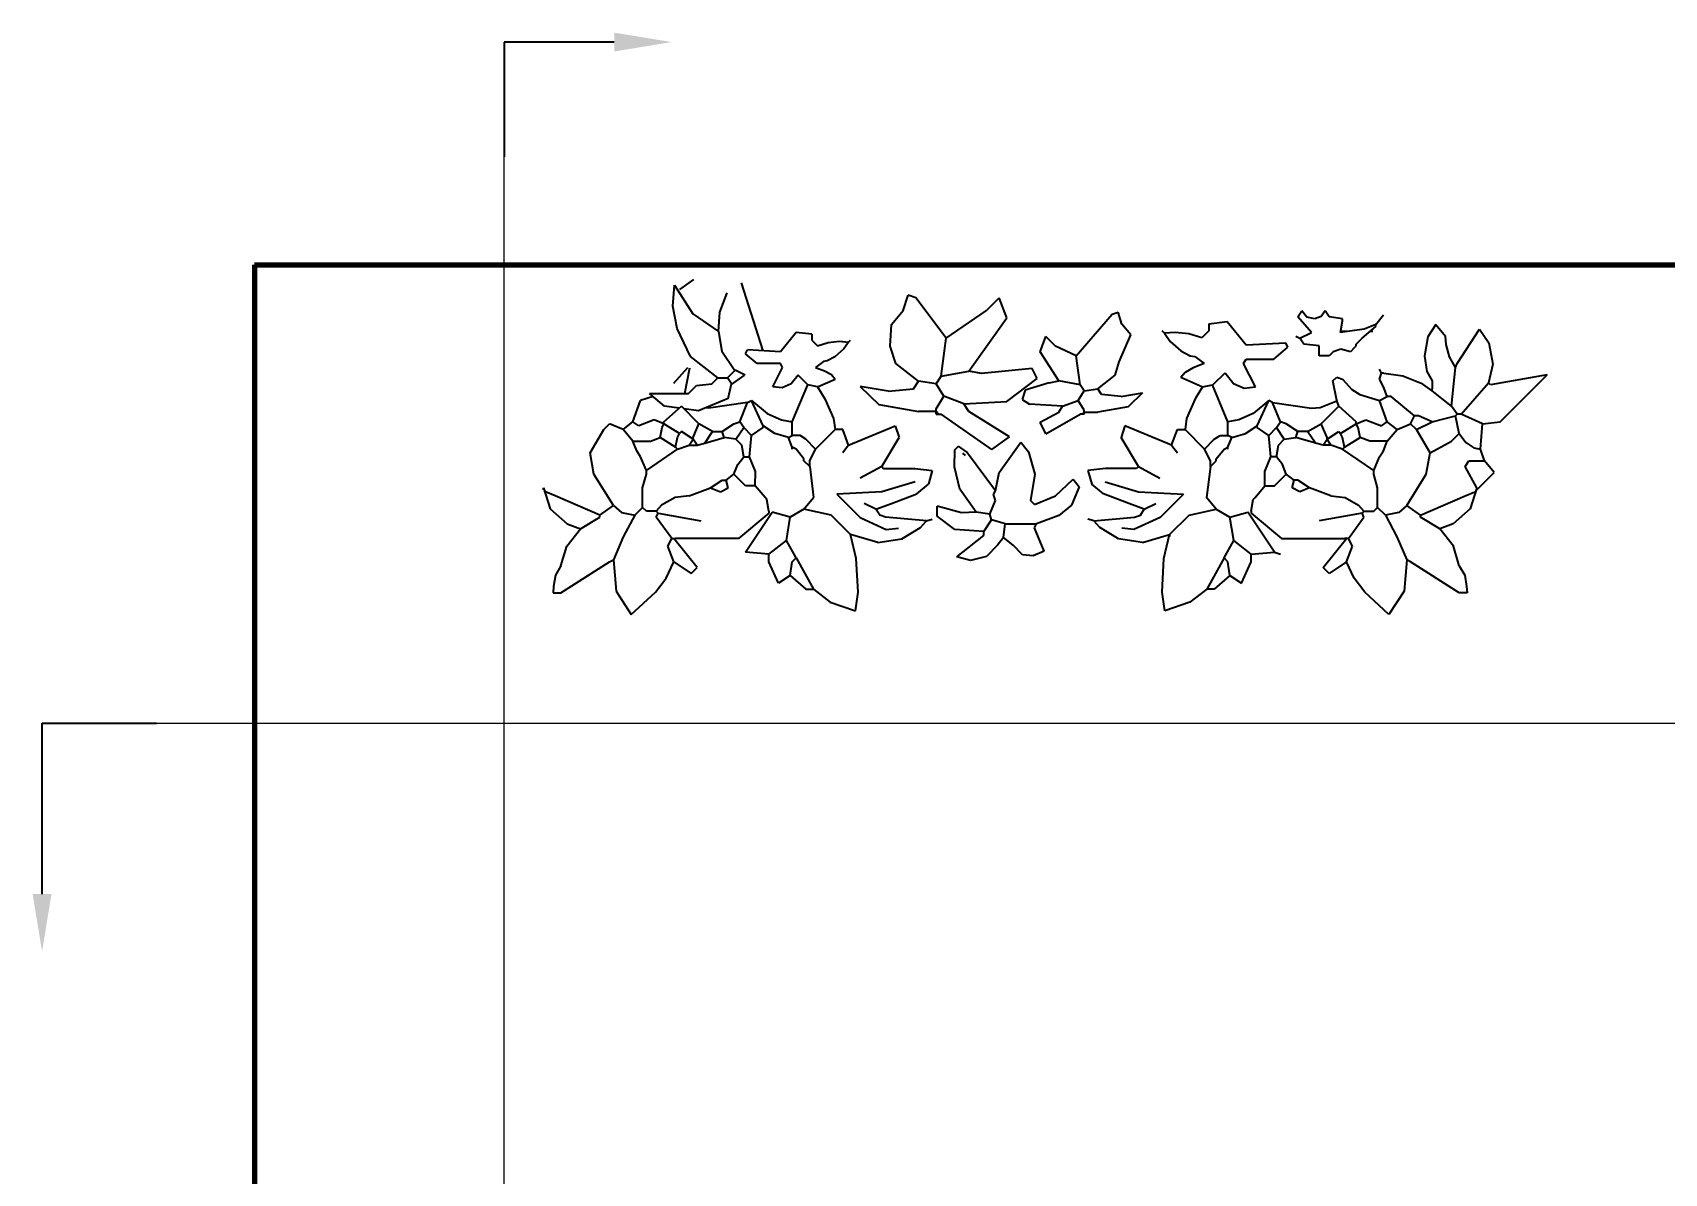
# Model space of a CAD drawing. Header units: inches. Extents: x -1721 to -596, y -6348 to -3031.
# Drawn here: x -669.18 to -664.06, y -3137.57 to -3133.99 of the extents above; entities that cross this region are included whole.
import ezdxf
from ezdxf import colors
from ezdxf.entities.mleader import LeaderData, LeaderLine
from ezdxf.math import Vec2, Vec3

# ---------------------------------------------------------------- set-up
doc = ezdxf.new("R2010")
doc.units = ezdxf.units.IN
doc.header["$MEASUREMENT"] = 0
doc.layers.add('A-FLOR-FTPT', color=6, linetype='Continuous', lineweight=70)
doc.layers.add('linee di sezione', color=3, linetype='Continuous', lineweight=13)
doc.layers.add('VEGETAZIONE', color=94, linetype='Continuous')
doc.styles.get("Standard").update_dxf_attribs({"font": 'Arial.ttf'})

msp = doc.modelspace()

# ---------------------------------------------------------------- linework, layer by layer
at = {"layer": 'A-FLOR-FTPT'}
for q in [(-662.5554, -3134.7195), (-668.4854, -3137.6695)]:
    msp.add_line((-668.4854, -3134.7195), q, dxfattribs=at)
at = {"layer": 'linee di sezione', "lineweight": 13}
for p, q in [((-667.7011, -3144.0595), (-667.7011, -3134.3795)), ((-668.7928, -3136.1588), (-659.0754, -3136.1588))]:
    msp.add_line(p, q, dxfattribs=at)
at = {"layer": 'VEGETAZIONE'}
for p, q in [((-667.1704, -3134.8493), (-667.1659, -3134.7836)), ((-667.1659, -3134.7836), (-667.1077, -3134.8727)), ((-667.149, -3134.7965), (-667.1044, -3134.7653)), ((-667.0227, -3134.868), (-667.0003, -3134.8071)), ((-666.9557, -3134.7759), (-666.8878, -3134.9891)), ((-667.157, -3134.9196), (-667.1704, -3134.8493)), ((-666.4468, -3134.8622), (-666.431, -3134.8146)), ((-666.4071, -3134.8225), (-666.431, -3134.8146)), ((-666.3119, -3134.9496), (-666.4071, -3134.8225)), ((-666.1848, -3134.8622), (-666.1451, -3134.8225)), ((-666.1213, -3134.8861), (-666.1451, -3134.8225)), ((-667.1077, -3134.8727), (-667.0272, -3134.929)), ((-667.0272, -3134.929), (-667.0227, -3134.868)), ((-666.4876, -3134.975), (-666.484, -3134.9063)), ((-666.484, -3134.9063), (-666.4468, -3134.8622)), ((-666.3119, -3134.9496), (-666.1848, -3134.8622)), ((-666.2404, -3135.0528), (-666.1213, -3134.8861)), ((-665.9032, -3135.0046), (-665.7904, -3134.8745)), ((-665.7904, -3134.8745), (-665.772, -3134.8684)), ((-665.7598, -3134.9051), (-665.772, -3134.8684)), ((-665.7313, -3134.9389), (-665.7598, -3134.9051)), ((-665.4872, -3134.905), (-665.4286, -3134.8977)), ((-665.4872, -3134.905), (-665.4872, -3134.927)), ((-665.4286, -3134.8977), (-665.3699, -3134.971)), ((-665.2068, -3134.8824), (-665.1946, -3134.8641)), ((-665.1641, -3134.9313), (-665.2068, -3134.8824)), ((-665.1792, -3134.884), (-665.1946, -3134.8641)), ((-665.1541, -3134.8884), (-665.1792, -3134.884)), ((-665.1333, -3134.8819), (-665.1541, -3134.8884)), ((-665.1213, -3134.8641), (-665.1333, -3134.8819)), ((-665.1091, -3134.8824), (-665.1213, -3134.8641)), ((-665.0664, -3134.8885), (-665.1091, -3134.8824)), ((-665.0725, -3134.9313), (-665.0664, -3134.8946)), ((-665.0664, -3134.8946), (-665.0664, -3134.8885)), ((-664.9625, -3134.9068), (-664.9987, -3134.9212)), ((-664.9625, -3134.9068), (-664.9381, -3134.8763)), ((-664.9625, -3134.913), (-664.9625, -3134.9068)), ((-664.7732, -3134.9068), (-664.7983, -3134.9453)), ((-664.7732, -3134.9068), (-664.7426, -3134.9435)), ((-667.1151, -3135.007), (-667.157, -3134.9196)), ((-667.0272, -3134.929), (-667.0171, -3134.99)), ((-666.7834, -3134.9313), (-666.8323, -3134.9924)), ((-666.7345, -3134.9374), (-666.7834, -3134.9313)), ((-666.7345, -3134.9374), (-666.7345, -3134.9557)), ((-666.7345, -3134.9557), (-666.7162, -3134.974)), ((-666.7162, -3134.974), (-666.6827, -3134.963)), ((-666.6827, -3134.963), (-666.6468, -3134.9595)), ((-666.6468, -3134.9595), (-666.6185, -3134.9618)), ((-666.6185, -3134.9618), (-666.6333, -3134.983)), ((-666.6185, -3134.9618), (-666.6124, -3134.9557)), ((-666.3277, -3135.0687), (-666.3119, -3134.9496)), ((-666.0172, -3134.9927), (-665.9989, -3134.9439)), ((-665.9684, -3134.9744), (-665.9989, -3134.9439)), ((-665.768, -3135.0241), (-665.7313, -3134.9389)), ((-665.6265, -3134.9343), (-665.6338, -3134.927)), ((-665.5925, -3134.9315), (-665.6265, -3134.9343)), ((-665.6265, -3134.9343), (-665.6087, -3134.9597)), ((-665.6087, -3134.9597), (-665.575, -3134.9894)), ((-665.5494, -3134.9358), (-665.5925, -3134.9315)), ((-665.5092, -3134.949), (-665.5494, -3134.9358)), ((-665.4872, -3134.927), (-665.5092, -3134.949)), ((-665.213, -3134.9435), (-665.2007, -3134.9496)), ((-665.2007, -3134.9496), (-665.1641, -3134.9313)), ((-665.1885, -3134.9679), (-665.2007, -3134.9496)), ((-665.0435, -3134.9278), (-665.0725, -3134.9313)), ((-664.9987, -3134.9212), (-665.0435, -3134.9278)), ((-665.0236, -3134.9679), (-665.0053, -3134.9496)), ((-665.0053, -3134.9496), (-664.9625, -3134.913)), ((-664.7983, -3134.9453), (-664.8088, -3135.0065)), ((-664.7409, -3134.9693), (-664.7426, -3134.9435)), ((-664.706, -3135.029), (-664.6362, -3134.9212)), ((-664.6362, -3134.9212), (-664.6074, -3134.9638)), ((-667.0296, -3135.0742), (-667.1151, -3135.007)), ((-667.0171, -3134.99), (-666.9756, -3135.0511)), ((-666.9422, -3134.9985), (-666.9361, -3134.9863)), ((-666.9056, -3135.029), (-666.9422, -3134.9985)), ((-666.8323, -3134.9924), (-666.9361, -3134.9863)), ((-666.6614, -3135.0077), (-666.6861, -3135.0206)), ((-666.6333, -3134.983), (-666.6614, -3135.0077)), ((-666.4707, -3135.029), (-666.4876, -3134.975)), ((-665.9582, -3135.084), (-666.0172, -3134.9927)), ((-665.9032, -3135.0046), (-665.9684, -3134.9744)), ((-665.891, -3135.0962), (-665.9032, -3135.0046)), ((-665.575, -3134.9894), (-665.5454, -3135.0049)), ((-665.5454, -3135.0049), (-665.5312, -3135.0076)), ((-665.5312, -3135.0076), (-665.5019, -3135.0296)), ((-665.3699, -3134.971), (-665.2453, -3134.9637)), ((-665.282, -3135.015), (-665.238, -3134.9783)), ((-665.238, -3134.9783), (-665.2453, -3134.9637)), ((-665.1397, -3134.974), (-665.1885, -3134.9679)), ((-665.1397, -3135.0046), (-665.1397, -3134.974)), ((-665.1091, -3135.0046), (-665.1397, -3135.0046)), ((-665.0957, -3134.9923), (-665.1091, -3135.0046)), ((-665.0717, -3134.9846), (-665.0957, -3134.9923)), ((-665.0419, -3134.9924), (-665.0717, -3134.9846)), ((-665.0297, -3134.9801), (-665.0419, -3134.9924)), ((-665.0297, -3134.9801), (-665.0236, -3134.974)), ((-665.0236, -3134.974), (-665.0236, -3134.9679)), ((-664.8088, -3135.0065), (-664.8014, -3135.0546)), ((-664.7305, -3135.0087), (-664.7409, -3134.9693)), ((-664.7121, -3135.0412), (-664.7305, -3135.0087)), ((-664.6074, -3134.9638), (-664.5948, -3135.0316)), ((-667.1245, -3135.0428), (-667.1683, -3135.0916)), ((-667.1333, -3135.123), (-667.1172, -3135.0428)), ((-666.9746, -3135.0497), (-666.999, -3135.0742)), ((-666.9435, -3135.0653), (-666.9746, -3135.0497)), ((-666.8323, -3135.029), (-666.9056, -3135.029)), ((-666.8567, -3135.1023), (-666.8262, -3135.0412)), ((-666.8262, -3135.0412), (-666.8323, -3135.029)), ((-666.7773, -3135.0657), (-666.7994, -3135.0935)), ((-666.7468, -3135.0962), (-666.7773, -3135.0657)), ((-666.6979, -3135.0229), (-666.7223, -3135.0412)), ((-666.7223, -3135.0412), (-666.6939, -3135.0523)), ((-666.6861, -3135.0206), (-666.6979, -3135.0229)), ((-666.6939, -3135.0523), (-666.6726, -3135.0641)), ((-666.6726, -3135.0641), (-666.6612, -3135.0779)), ((-666.3992, -3135.0846), (-666.4707, -3135.029)), ((-666.3277, -3135.0687), (-666.2404, -3135.0528)), ((-666.2007, -3135.0608), (-666.2404, -3135.0528)), ((-666.0419, -3135.0449), (-666.2007, -3135.0608)), ((-666.026, -3135.0766), (-666.0419, -3135.0449)), ((-665.836, -3135.1084), (-665.781, -3135.0657)), ((-665.781, -3135.0657), (-665.768, -3135.0241)), ((-665.5616, -3135.0571), (-665.5752, -3135.0736)), ((-665.536, -3135.043), (-665.5616, -3135.0571)), ((-665.5019, -3135.0296), (-665.536, -3135.043)), ((-665.4726, -3135.0956), (-665.4359, -3135.0589)), ((-665.4359, -3135.0589), (-665.4094, -3135.0923)), ((-665.3773, -3135.0296), (-665.3699, -3135.015)), ((-665.3406, -3135.1029), (-665.3773, -3135.0296)), ((-665.3699, -3135.015), (-665.282, -3135.015)), ((-664.9442, -3135.0595), (-664.9503, -3135.0473)), ((-664.9503, -3135.0779), (-664.9442, -3135.0595)), ((-664.8776, -3135.0688), (-664.9442, -3135.0595)), ((-664.9381, -3135.0595), (-664.9442, -3135.0595)), ((-664.8014, -3135.0546), (-664.7854, -3135.084)), ((-664.7243, -3135.1634), (-664.7121, -3135.0412)), ((-664.7121, -3135.0412), (-664.706, -3135.029)), ((-664.5948, -3135.0316), (-664.6083, -3135.0901)), ((-664.4241, -3135.0648), (-664.6021, -3135.0962)), ((-664.5716, -3135.2122), (-664.4241, -3135.0648)), ((-667.1212, -3135.123), (-667.0968, -3135.0986)), ((-667.0968, -3135.0986), (-667.0479, -3135.0925)), ((-667.0479, -3135.0925), (-667.0296, -3135.0742)), ((-667.0296, -3135.0742), (-666.999, -3135.0742)), ((-666.9868, -3135.0925), (-666.999, -3135.0742)), ((-666.9971, -3135.1386), (-666.9868, -3135.0925)), ((-666.9476, -3135.0664), (-666.988, -3135.0946)), ((-666.8274, -3135.1052), (-666.8567, -3135.1023)), ((-666.7994, -3135.0935), (-666.8274, -3135.1052)), ((-666.7956, -3135.2122), (-666.7468, -3135.0962)), ((-666.7162, -3135.1023), (-666.7468, -3135.0962)), ((-666.7162, -3135.1023), (-666.6612, -3135.0779)), ((-666.7162, -3135.1023), (-666.6928, -3135.1405)), ((-666.5824, -3135.1011), (-666.5241, -3135.1584)), ((-666.4945, -3135.1164), (-666.5824, -3135.1011)), ((-666.4945, -3135.1164), (-666.4151, -3135.1084)), ((-666.4151, -3135.1084), (-666.3992, -3135.0846)), ((-666.3436, -3135.0925), (-666.3992, -3135.0846)), ((-666.3436, -3135.0925), (-666.3277, -3135.0687)), ((-666.3198, -3135.1322), (-666.3436, -3135.0925)), ((-666.1213, -3135.1481), (-666.026, -3135.0766)), ((-666.0633, -3135.1133), (-666.0734, -3135.1424)), ((-665.9887, -3135.0901), (-666.0633, -3135.1133)), ((-665.9887, -3135.0901), (-665.9582, -3135.084)), ((-665.891, -3135.0962), (-665.9582, -3135.084)), ((-665.8971, -3135.1451), (-665.8788, -3135.1145)), ((-665.8788, -3135.1145), (-665.891, -3135.0962)), ((-665.8788, -3135.1145), (-665.836, -3135.1084)), ((-665.8238, -3135.1267), (-665.836, -3135.1084)), ((-665.5092, -3135.1029), (-665.5752, -3135.0736)), ((-665.5062, -3135.1023), (-665.5296, -3135.1405)), ((-665.5062, -3135.1023), (-665.4756, -3135.0962)), ((-665.4267, -3135.2122), (-665.4756, -3135.0962)), ((-665.4094, -3135.0923), (-665.3758, -3135.1064)), ((-665.3758, -3135.1064), (-665.3406, -3135.1029)), ((-665.0969, -3135.084), (-665.0847, -3135.0718)), ((-665.0847, -3135.1451), (-665.0969, -3135.084)), ((-665.0847, -3135.0718), (-665.0664, -3135.0779)), ((-665.0664, -3135.0779), (-665.0373, -3135.1103)), ((-665.0373, -3135.1103), (-665.0122, -3135.1267)), ((-664.9381, -3135.1023), (-664.9503, -3135.0779)), ((-664.9259, -3135.1328), (-664.9381, -3135.1023)), ((-664.814, -3135.0939), (-664.8776, -3135.0688)), ((-664.7854, -3135.1145), (-664.814, -3135.0939)), ((-664.7854, -3135.084), (-664.7854, -3135.1084)), ((-664.7854, -3135.1145), (-664.7854, -3135.1084)), ((-664.7243, -3135.1634), (-664.7854, -3135.1145)), ((-664.6938, -3135.1878), (-664.6083, -3135.0901)), ((-664.6021, -3135.0962), (-664.6083, -3135.0901)), ((-667.2965, -3135.2122), (-667.2721, -3135.1451)), ((-667.2324, -3135.1333), (-667.2721, -3135.1451)), ((-667.2445, -3135.123), (-667.1212, -3135.123)), ((-667.1972, -3135.1634), (-667.2444, -3135.123)), ((-667.1988, -3135.2122), (-667.1438, -3135.1634)), ((-667.1507, -3135.1695), (-667.1972, -3135.1634)), ((-667.0888, -3135.2183), (-667.1438, -3135.1634)), ((-666.9971, -3135.1386), (-667.0898, -3135.1775)), ((-666.9361, -3135.1512), (-667.0583, -3135.1695)), ((-666.9605, -3135.2122), (-666.9361, -3135.1512)), ((-666.9361, -3135.1512), (-666.9239, -3135.1451)), ((-666.8872, -3135.2245), (-666.9239, -3135.1451)), ((-666.9239, -3135.1451), (-666.8745, -3135.1863)), ((-666.6928, -3135.1405), (-666.6659, -3135.2016)), ((-666.5241, -3135.1584), (-666.3992, -3135.1799)), ((-666.3436, -3135.1719), (-666.3198, -3135.1322)), ((-666.2563, -3135.156), (-666.3198, -3135.1322)), ((-666.2563, -3135.156), (-666.1213, -3135.1481)), ((-666.2404, -3135.1799), (-666.2563, -3135.156)), ((-666.0734, -3135.1424), (-666.0498, -3135.1573)), ((-665.946, -3135.1634), (-666.0498, -3135.1573)), ((-665.9582, -3135.1817), (-665.946, -3135.1634)), ((-665.946, -3135.1634), (-665.8971, -3135.1451)), ((-665.8788, -3135.1756), (-665.8971, -3135.1451)), ((-665.74, -3135.1652), (-665.836, -3135.1817)), ((-665.7627, -3135.1328), (-665.8238, -3135.1267)), ((-665.7627, -3135.1328), (-665.6951, -3135.1211)), ((-665.6951, -3135.1211), (-665.74, -3135.1652)), ((-665.5296, -3135.1405), (-665.5565, -3135.2016)), ((-665.2985, -3135.1451), (-665.3478, -3135.1863)), ((-665.3351, -3135.2245), (-665.2985, -3135.1451)), ((-665.2863, -3135.1512), (-665.2985, -3135.1451)), ((-665.2863, -3135.1512), (-665.1641, -3135.1695)), ((-665.2618, -3135.2122), (-665.2863, -3135.1512)), ((-665.1641, -3135.1695), (-665.1364, -3135.1672)), ((-665.1364, -3135.1672), (-665.0842, -3135.1464)), ((-665.1336, -3135.2183), (-665.0786, -3135.1634)), ((-665.0786, -3135.1634), (-665.0847, -3135.1451)), ((-665.0236, -3135.2122), (-665.0786, -3135.1634)), ((-665.0122, -3135.1267), (-664.9503, -3135.1451)), ((-664.9503, -3135.1451), (-664.9259, -3135.1328)), ((-664.9259, -3135.2122), (-664.9503, -3135.1451)), ((-664.9137, -3135.1328), (-664.9259, -3135.1328)), ((-664.8404, -3135.1939), (-664.9137, -3135.1328)), ((-664.706, -3135.1878), (-664.7243, -3135.1634)), ((-667.3881, -3135.2367), (-667.3698, -3135.2183)), ((-667.327, -3135.2367), (-667.3698, -3135.2183)), ((-667.327, -3135.2367), (-667.2965, -3135.2122)), ((-667.2782, -3135.2245), (-667.2965, -3135.2122)), ((-667.2293, -3135.2061), (-667.2782, -3135.2245)), ((-667.1988, -3135.2183), (-667.2293, -3135.2061)), ((-667.2049, -3135.2306), (-667.1988, -3135.2183)), ((-667.1988, -3135.2183), (-667.1988, -3135.2122)), ((-667.1499, -3135.2489), (-667.1988, -3135.2183)), ((-667.0898, -3135.1775), (-667.1357, -3135.1715)), ((-667.1071, -3135.2611), (-667.0888, -3135.2183)), ((-667.046, -3135.2428), (-667.0888, -3135.2183)), ((-667.0583, -3135.1695), (-667.0686, -3135.1686)), ((-667.0155, -3135.2428), (-666.9789, -3135.2183)), ((-666.9789, -3135.2183), (-666.9605, -3135.2122)), ((-666.9483, -3135.2306), (-666.9605, -3135.2122)), ((-666.8745, -3135.1863), (-666.8297, -3135.2063)), ((-666.8297, -3135.2063), (-666.7956, -3135.2122)), ((-666.7956, -3135.255), (-666.7956, -3135.2122)), ((-666.6659, -3135.2016), (-666.6612, -3135.2367)), ((-666.3436, -3135.1799), (-666.3992, -3135.1799)), ((-666.3436, -3135.1799), (-666.3436, -3135.1719)), ((-666.3357, -3135.1878), (-666.3436, -3135.1799)), ((-666.3436, -3135.1878), (-666.3436, -3135.1799)), ((-666.3436, -3135.1878), (-666.3357, -3135.1878)), ((-666.3357, -3135.1878), (-666.3277, -3135.1878)), ((-666.1689, -3135.299), (-666.3277, -3135.1878)), ((-666.1133, -3135.2593), (-666.2404, -3135.1799)), ((-666.0166, -3135.2136), (-665.9582, -3135.1817)), ((-665.9985, -3135.2498), (-666.0166, -3135.2136)), ((-665.9985, -3135.2498), (-665.891, -3135.1878)), ((-665.8849, -3135.1878), (-665.891, -3135.1878)), ((-665.8849, -3135.1878), (-665.8788, -3135.1817)), ((-665.8788, -3135.1878), (-665.8849, -3135.1878)), ((-665.8788, -3135.1817), (-665.8788, -3135.1756)), ((-665.8788, -3135.1817), (-665.836, -3135.1817)), ((-665.8788, -3135.1878), (-665.8788, -3135.1817)), ((-665.5565, -3135.2016), (-665.5611, -3135.2367)), ((-665.3927, -3135.2063), (-665.4267, -3135.2122)), ((-665.4267, -3135.255), (-665.4267, -3135.2122)), ((-665.3478, -3135.1863), (-665.3927, -3135.2063)), ((-665.274, -3135.2306), (-665.2618, -3135.2122)), ((-665.2435, -3135.2183), (-665.2618, -3135.2122)), ((-665.2068, -3135.2428), (-665.2435, -3135.2183)), ((-665.1763, -3135.2428), (-665.1336, -3135.2183)), ((-665.1152, -3135.2611), (-665.1336, -3135.2183)), ((-665.0725, -3135.2489), (-665.0236, -3135.2183)), ((-665.0236, -3135.2183), (-664.9931, -3135.2061)), ((-665.0236, -3135.2183), (-665.0236, -3135.2122)), ((-665.0175, -3135.2306), (-665.0236, -3135.2183)), ((-664.9931, -3135.2061), (-664.9442, -3135.2245)), ((-664.9442, -3135.2245), (-664.9259, -3135.2122)), ((-664.8953, -3135.2367), (-664.9259, -3135.2122)), ((-664.8953, -3135.2367), (-664.8526, -3135.2183)), ((-664.8526, -3135.2183), (-664.8404, -3135.1939)), ((-664.8343, -3135.2367), (-664.8526, -3135.2183)), ((-664.8282, -3135.1939), (-664.8404, -3135.1939)), ((-664.8343, -3135.2367), (-664.7854, -3135.2122)), ((-664.7854, -3135.2122), (-664.8282, -3135.1939)), ((-664.7854, -3135.2122), (-664.7121, -3135.1939)), ((-664.7121, -3135.1939), (-664.706, -3135.1878)), ((-664.6999, -3135.2489), (-664.7121, -3135.1939)), ((-664.6938, -3135.1878), (-664.706, -3135.1878)), ((-664.6266, -3135.2183), (-664.6938, -3135.1878)), ((-664.6327, -3135.2978), (-664.6266, -3135.2183)), ((-664.6266, -3135.2183), (-664.5716, -3135.2122)), ((-667.4309, -3135.31), (-667.3881, -3135.2367)), ((-667.2965, -3135.2733), (-667.327, -3135.2367)), ((-667.2415, -3135.2733), (-667.211, -3135.2611)), ((-667.211, -3135.2611), (-667.2049, -3135.2306)), ((-667.1621, -3135.2916), (-667.211, -3135.2611)), ((-667.1621, -3135.2916), (-667.156, -3135.2611)), ((-667.156, -3135.2611), (-667.1499, -3135.2489)), ((-667.1438, -3135.2428), (-667.1499, -3135.2489)), ((-667.1071, -3135.2672), (-667.1438, -3135.2428)), ((-667.1193, -3135.2855), (-667.1071, -3135.2672)), ((-667.1071, -3135.2672), (-667.1071, -3135.2611)), ((-667.0949, -3135.2855), (-667.1071, -3135.2672)), ((-667.0705, -3135.2794), (-667.046, -3135.2428)), ((-667.0705, -3135.2794), (-667.0094, -3135.2611)), ((-667.046, -3135.2428), (-667.0155, -3135.2428)), ((-667.0094, -3135.2611), (-667.0155, -3135.2428)), ((-666.9728, -3135.2672), (-667.0094, -3135.2611)), ((-666.9728, -3135.2672), (-666.9483, -3135.2306)), ((-666.9544, -3135.2855), (-666.9728, -3135.2672)), ((-666.9239, -3135.255), (-666.9483, -3135.2306)), ((-666.93, -3135.3222), (-666.9239, -3135.255)), ((-666.9239, -3135.255), (-666.8872, -3135.2306)), ((-666.8506, -3135.2489), (-666.8872, -3135.2245)), ((-666.8872, -3135.2306), (-666.8872, -3135.2245)), ((-666.8078, -3135.2611), (-666.8506, -3135.2489)), ((-666.8078, -3135.2611), (-666.7956, -3135.255)), ((-666.7956, -3135.2916), (-666.8078, -3135.2611)), ((-666.7712, -3135.255), (-666.7956, -3135.255)), ((-666.7529, -3135.2672), (-666.7712, -3135.255)), ((-666.7223, -3135.2978), (-666.7529, -3135.2672)), ((-666.7223, -3135.2978), (-666.6612, -3135.2367)), ((-666.6368, -3135.2367), (-666.6612, -3135.2367)), ((-666.6185, -3135.2855), (-666.6368, -3135.2367)), ((-666.6185, -3135.2855), (-666.4719, -3135.2245)), ((-666.5146, -3135.3527), (-666.4597, -3135.2611)), ((-666.4719, -3135.2245), (-666.4597, -3135.2611)), ((-666.1689, -3135.299), (-666.1133, -3135.2593)), ((-665.7505, -3135.2245), (-665.7627, -3135.2611)), ((-665.7077, -3135.3527), (-665.7627, -3135.2611)), ((-665.6039, -3135.2855), (-665.7505, -3135.2245)), ((-665.6039, -3135.2855), (-665.5856, -3135.2367)), ((-665.5856, -3135.2367), (-665.5611, -3135.2367)), ((-665.5, -3135.2978), (-665.5611, -3135.2367)), ((-665.5, -3135.2978), (-665.4695, -3135.2672)), ((-665.4695, -3135.2672), (-665.4512, -3135.255)), ((-665.4512, -3135.255), (-665.4267, -3135.255)), ((-665.4145, -3135.2611), (-665.4267, -3135.255)), ((-665.4267, -3135.2916), (-665.4145, -3135.2611)), ((-665.4145, -3135.2611), (-665.3718, -3135.2489)), ((-665.3718, -3135.2489), (-665.3351, -3135.2245)), ((-665.3351, -3135.2306), (-665.3351, -3135.2245)), ((-665.2985, -3135.255), (-665.3351, -3135.2306)), ((-665.2985, -3135.255), (-665.274, -3135.2306)), ((-665.2924, -3135.3222), (-665.2985, -3135.255)), ((-665.2496, -3135.2672), (-665.274, -3135.2306)), ((-665.2679, -3135.2855), (-665.2496, -3135.2672)), ((-665.2496, -3135.2672), (-665.213, -3135.2611)), ((-665.213, -3135.2611), (-665.2068, -3135.2428)), ((-665.1519, -3135.2794), (-665.213, -3135.2611)), ((-665.1763, -3135.2428), (-665.2068, -3135.2428)), ((-665.1519, -3135.2794), (-665.1763, -3135.2428)), ((-665.1274, -3135.2855), (-665.1152, -3135.2672)), ((-665.1152, -3135.2672), (-665.0786, -3135.2428)), ((-665.1152, -3135.2672), (-665.1152, -3135.2611)), ((-665.103, -3135.2855), (-665.1152, -3135.2672)), ((-665.0786, -3135.2428), (-665.0725, -3135.2489)), ((-665.0664, -3135.2611), (-665.0725, -3135.2489)), ((-665.0603, -3135.2916), (-665.0664, -3135.2611)), ((-665.0603, -3135.2916), (-665.0114, -3135.2611)), ((-665.0114, -3135.2611), (-665.0175, -3135.2306)), ((-664.9809, -3135.2733), (-665.0114, -3135.2611)), ((-664.9259, -3135.2733), (-664.8953, -3135.2367)), ((-664.7915, -3135.31), (-664.8343, -3135.2367)), ((-664.7243, -3135.2733), (-664.6999, -3135.2489)), ((-664.6999, -3135.2489), (-664.6797, -3135.2768)), ((-667.4187, -3135.3772), (-667.4309, -3135.31)), ((-667.2843, -3135.3039), (-667.2965, -3135.2733)), ((-667.2965, -3135.2733), (-667.2415, -3135.2733)), ((-667.2721, -3135.3222), (-667.2843, -3135.3039)), ((-667.2537, -3135.3649), (-667.2721, -3135.3222)), ((-667.2537, -3135.3649), (-667.156, -3135.2978)), ((-667.156, -3135.2978), (-667.1621, -3135.2916)), ((-667.156, -3135.2978), (-667.1193, -3135.2855)), ((-667.1193, -3135.2855), (-667.0949, -3135.2855)), ((-667.0949, -3135.2855), (-667.0705, -3135.2794)), ((-666.9666, -3135.3466), (-666.9483, -3135.3222)), ((-666.9483, -3135.3222), (-666.9544, -3135.2855)), ((-666.9483, -3135.3222), (-666.93, -3135.3222)), ((-666.9116, -3135.3679), (-666.93, -3135.3222)), ((-666.7834, -3135.2978), (-666.7956, -3135.2916)), ((-666.7956, -3135.2978), (-666.7956, -3135.2916)), ((-666.759, -3135.3283), (-666.7834, -3135.2978)), ((-666.7407, -3135.3344), (-666.7223, -3135.2978)), ((-666.6185, -3135.2855), (-666.6368, -3135.31)), ((-666.2859, -3135.3537), (-666.2852, -3135.3005)), ((-666.2852, -3135.3005), (-666.2729, -3135.2883)), ((-666.2485, -3135.3066), (-666.2729, -3135.2883)), ((-666.2517, -3135.3184), (-666.2597, -3135.3105)), ((-666.1569, -3135.4288), (-666.2485, -3135.3066)), ((-666.1456, -3135.3714), (-666.0775, -3135.2761)), ((-666.0775, -3135.2761), (-666.053, -3135.3066)), ((-666.053, -3135.3066), (-666.0334, -3135.3772)), ((-665.6039, -3135.2855), (-665.5856, -3135.31)), ((-665.4817, -3135.3344), (-665.5, -3135.2978)), ((-665.4634, -3135.3283), (-665.439, -3135.2978)), ((-665.439, -3135.2978), (-665.4267, -3135.2916)), ((-665.4267, -3135.2978), (-665.4267, -3135.2916)), ((-665.3108, -3135.3679), (-665.2924, -3135.3222)), ((-665.274, -3135.3222), (-665.2924, -3135.3222)), ((-665.274, -3135.3222), (-665.2679, -3135.2855)), ((-665.2557, -3135.3466), (-665.274, -3135.3222)), ((-665.1274, -3135.2855), (-665.1519, -3135.2794)), ((-665.103, -3135.2855), (-665.1274, -3135.2855)), ((-665.0664, -3135.2978), (-665.103, -3135.2855)), ((-665.0664, -3135.2978), (-665.0603, -3135.2916)), ((-664.9686, -3135.3649), (-665.0664, -3135.2978)), ((-664.9259, -3135.2733), (-664.9809, -3135.2733)), ((-664.9686, -3135.3649), (-664.9503, -3135.3222)), ((-664.9503, -3135.3222), (-664.9381, -3135.3039)), ((-664.9381, -3135.3039), (-664.9259, -3135.2733)), ((-664.8037, -3135.3772), (-664.7915, -3135.31)), ((-664.7915, -3135.31), (-664.7243, -3135.2733)), ((-664.6797, -3135.2768), (-664.6544, -3135.2945)), ((-664.6544, -3135.2945), (-664.6327, -3135.2978)), ((-664.6205, -3135.3344), (-664.6327, -3135.2978)), ((-667.2537, -3135.3772), (-667.2537, -3135.3649)), ((-666.9789, -3135.3772), (-666.9666, -3135.3466)), ((-666.9117, -3135.4138), (-666.9116, -3135.3679)), ((-666.759, -3135.3344), (-666.759, -3135.3283)), ((-666.7407, -3135.3527), (-666.759, -3135.3344)), ((-666.7407, -3135.3527), (-666.7407, -3135.3344)), ((-666.7407, -3135.3527), (-666.7284, -3135.4505)), ((-666.5146, -3135.3527), (-666.5818, -3135.3894)), ((-666.5146, -3135.3527), (-666.5085, -3135.3588)), ((-666.5085, -3135.3588), (-666.4108, -3135.3588)), ((-666.4108, -3135.3588), (-666.3558, -3135.3649)), ((-666.3558, -3135.3649), (-666.368, -3135.4077)), ((-666.2691, -3135.4243), (-666.2859, -3135.3537)), ((-666.1569, -3135.4288), (-666.1456, -3135.3714)), ((-665.8116, -3135.3588), (-665.8665, -3135.3649)), ((-665.8665, -3135.3649), (-665.8543, -3135.4077)), ((-665.7138, -3135.3588), (-665.8116, -3135.3588)), ((-665.7077, -3135.3527), (-665.7138, -3135.3588)), ((-665.7077, -3135.3527), (-665.6405, -3135.3894)), ((-665.4817, -3135.3527), (-665.4939, -3135.4505)), ((-665.4817, -3135.3527), (-665.4634, -3135.3344)), ((-665.4817, -3135.3527), (-665.4817, -3135.3344)), ((-665.4634, -3135.3344), (-665.4634, -3135.3283)), ((-665.3107, -3135.4138), (-665.3108, -3135.3679)), ((-665.2435, -3135.3772), (-665.2557, -3135.3466)), ((-664.9686, -3135.3772), (-664.9686, -3135.3649)), ((-664.6816, -3135.3527), (-664.6693, -3135.3344)), ((-664.6449, -3135.4199), (-664.6816, -3135.3527)), ((-664.6693, -3135.3344), (-664.6205, -3135.3344)), ((-664.6449, -3135.426), (-664.5899, -3135.3711)), ((-664.5899, -3135.3711), (-664.6205, -3135.3344)), ((-667.5775, -3135.4199), (-667.5567, -3135.4855)), ((-667.5775, -3135.426), (-667.5775, -3135.4199)), ((-667.3576, -3135.4749), (-667.4187, -3135.3772)), ((-667.2659, -3135.4199), (-667.2537, -3135.3772)), ((-667.2659, -3135.481), (-667.2659, -3135.4199)), ((-667.1193, -3135.4444), (-667.0522, -3135.4199)), ((-667.0522, -3135.4199), (-667.0155, -3135.3955)), ((-667.0522, -3135.4199), (-667.0216, -3135.4321)), ((-667.0216, -3135.4321), (-666.9972, -3135.4199)), ((-667.0155, -3135.3955), (-667.0033, -3135.3955)), ((-667.0033, -3135.3955), (-666.9789, -3135.3772)), ((-666.9972, -3135.4199), (-667.0033, -3135.3955)), ((-666.9422, -3135.4138), (-666.9789, -3135.3772)), ((-666.9117, -3135.4138), (-666.9422, -3135.4138)), ((-666.8811, -3135.4505), (-666.9117, -3135.4138)), ((-666.4098, -3135.4007), (-666.5142, -3135.432)), ((-666.4047, -3135.4382), (-666.368, -3135.4077)), ((-666.218, -3135.496), (-666.2691, -3135.4243)), ((-666.0334, -3135.3772), (-666.0469, -3135.4593)), ((-665.9689, -3135.4448), (-665.9126, -3135.3921)), ((-665.8942, -3135.4166), (-665.9184, -3135.4742)), ((-665.9126, -3135.3921), (-665.8942, -3135.4166)), ((-665.8177, -3135.4382), (-665.8543, -3135.4077)), ((-665.8126, -3135.4007), (-665.7082, -3135.432)), ((-665.3412, -3135.4505), (-665.3107, -3135.4138)), ((-665.3107, -3135.4138), (-665.2801, -3135.4138)), ((-665.2801, -3135.4138), (-665.2435, -3135.3772)), ((-665.2191, -3135.3955), (-665.2435, -3135.3772)), ((-665.2252, -3135.4199), (-665.2191, -3135.3955)), ((-665.2007, -3135.4321), (-665.2252, -3135.4199)), ((-665.2068, -3135.3955), (-665.2191, -3135.3955)), ((-665.1702, -3135.4199), (-665.2068, -3135.3955)), ((-665.1702, -3135.4199), (-665.2007, -3135.4321)), ((-665.103, -3135.4444), (-665.1702, -3135.4199)), ((-664.9564, -3135.4199), (-664.9686, -3135.3772)), ((-664.9564, -3135.481), (-664.9564, -3135.4199)), ((-664.8648, -3135.4749), (-664.8037, -3135.3772)), ((-664.6449, -3135.4199), (-664.6657, -3135.4855)), ((-664.6449, -3135.426), (-664.6449, -3135.4199)), ((-667.5408, -3135.4444), (-667.5714, -3135.4321)), ((-667.4003, -3135.5054), (-667.5408, -3135.4444)), ((-667.4003, -3135.5054), (-667.3576, -3135.4749)), ((-667.3576, -3135.4749), (-667.3323, -3135.4972)), ((-667.2061, -3135.4737), (-667.2232, -3135.4932)), ((-667.164, -3135.4502), (-667.2061, -3135.4737)), ((-667.1193, -3135.4444), (-667.164, -3135.4502)), ((-666.875, -3135.4566), (-666.8811, -3135.4505)), ((-666.8689, -3135.4932), (-666.875, -3135.4566)), ((-666.759, -3135.4871), (-666.7284, -3135.4505)), ((-666.5142, -3135.432), (-666.6558, -3135.4398)), ((-666.6558, -3135.4398), (-666.5825, -3135.5127)), ((-666.533, -3135.4871), (-666.5696, -3135.4688)), ((-666.533, -3135.4871), (-666.4841, -3135.4688)), ((-666.4841, -3135.4688), (-666.4047, -3135.4382)), ((-666.1752, -3135.5021), (-666.1569, -3135.4593)), ((-666.163, -3135.441), (-666.1569, -3135.4288)), ((-666.1569, -3135.4593), (-666.163, -3135.441)), ((-666.0347, -3135.4715), (-666.0469, -3135.4593)), ((-666.0347, -3135.4716), (-665.9689, -3135.4448)), ((-665.9184, -3135.4742), (-665.9577, -3135.5065)), ((-665.7383, -3135.4688), (-665.8177, -3135.4382)), ((-665.6894, -3135.4871), (-665.7383, -3135.4688)), ((-665.7082, -3135.432), (-665.5666, -3135.4398)), ((-665.6894, -3135.4871), (-665.6528, -3135.4688)), ((-665.5666, -3135.4398), (-665.6399, -3135.5127)), ((-665.4634, -3135.4871), (-665.4939, -3135.4505)), ((-665.3534, -3135.4932), (-665.3473, -3135.4566)), ((-665.3473, -3135.4566), (-665.3412, -3135.4505)), ((-665.103, -3135.4444), (-665.0584, -3135.4502)), ((-665.0584, -3135.4502), (-665.0163, -3135.4737)), ((-665.0163, -3135.4737), (-664.9992, -3135.4932)), ((-664.8648, -3135.4749), (-664.8901, -3135.4972)), ((-664.822, -3135.5054), (-664.8648, -3135.4749)), ((-664.822, -3135.5054), (-664.6816, -3135.4444)), ((-664.6816, -3135.4444), (-664.651, -3135.4321)), ((-667.5567, -3135.4855), (-667.5034, -3135.5325)), ((-667.4614, -3135.5482), (-667.4003, -3135.5115)), ((-667.4003, -3135.5115), (-667.4003, -3135.5054)), ((-667.3323, -3135.4972), (-667.2904, -3135.5054)), ((-667.2904, -3135.5054), (-667.3267, -3135.5736)), ((-667.2904, -3135.5054), (-667.2659, -3135.481)), ((-667.2537, -3135.4932), (-667.2659, -3135.481)), ((-667.2232, -3135.4932), (-667.2537, -3135.4932)), ((-667.2171, -3135.4993), (-667.2232, -3135.4932)), ((-667.2232, -3135.5115), (-667.2171, -3135.4993)), ((-667.1743, -3135.5787), (-667.2232, -3135.5115)), ((-667.2171, -3135.4993), (-667.0827, -3135.5238)), ((-666.8689, -3135.4993), (-666.9642, -3135.5787)), ((-666.9422, -3135.6215), (-666.8586, -3135.496)), ((-666.8689, -3135.4932), (-666.8689, -3135.4993)), ((-666.8017, -3135.5115), (-666.8586, -3135.496)), ((-666.8139, -3135.5848), (-666.8017, -3135.5115)), ((-666.759, -3135.4871), (-666.8017, -3135.5115)), ((-666.6735, -3135.5054), (-666.759, -3135.4871)), ((-666.6124, -3135.5665), (-666.6735, -3135.5054)), ((-666.5825, -3135.5127), (-666.5005, -3135.5504)), ((-666.5208, -3135.5054), (-666.533, -3135.4871)), ((-666.5024, -3135.5115), (-666.5208, -3135.5054)), ((-666.3742, -3135.5238), (-666.5024, -3135.5115)), ((-666.3927, -3135.5442), (-666.3742, -3135.5238)), ((-666.3742, -3135.5238), (-666.3558, -3135.5177)), ((-666.2634, -3135.4977), (-666.3401, -3135.4777)), ((-666.3401, -3135.5082), (-666.3401, -3135.4777)), ((-666.2852, -3135.551), (-666.3401, -3135.5082)), ((-666.218, -3135.496), (-666.2634, -3135.4977)), ((-666.1752, -3135.5021), (-666.218, -3135.496)), ((-666.1935, -3135.5571), (-666.1691, -3135.5204)), ((-666.1691, -3135.5204), (-666.1752, -3135.5021)), ((-666.1263, -3135.5326), (-666.1691, -3135.5204)), ((-665.9577, -3135.5065), (-666.0286, -3135.5326)), ((-665.8482, -3135.5238), (-665.8665, -3135.5177)), ((-665.8482, -3135.5238), (-665.7199, -3135.5115)), ((-665.8297, -3135.5442), (-665.8482, -3135.5238)), ((-665.6399, -3135.5127), (-665.7219, -3135.5504)), ((-665.7199, -3135.5115), (-665.7016, -3135.5054)), ((-665.7016, -3135.5054), (-665.6894, -3135.4871)), ((-665.61, -3135.5665), (-665.5489, -3135.5054)), ((-665.5489, -3135.5054), (-665.4634, -3135.4871)), ((-665.4634, -3135.4871), (-665.4206, -3135.5115)), ((-665.4206, -3135.5115), (-665.3638, -3135.496)), ((-665.4084, -3135.5848), (-665.4206, -3135.5115)), ((-665.2801, -3135.6215), (-665.3638, -3135.496)), ((-665.3534, -3135.4932), (-665.3534, -3135.4993)), ((-665.3534, -3135.4993), (-665.2582, -3135.5787)), ((-665.0053, -3135.4993), (-665.1397, -3135.5238)), ((-665.048, -3135.5787), (-664.9992, -3135.5115)), ((-665.0053, -3135.4993), (-664.9992, -3135.4932)), ((-664.9992, -3135.5115), (-665.0053, -3135.4993)), ((-664.9992, -3135.4932), (-664.9686, -3135.4932)), ((-664.9686, -3135.4932), (-664.9564, -3135.481)), ((-664.932, -3135.5054), (-664.9564, -3135.481)), ((-664.8901, -3135.4972), (-664.932, -3135.5054)), ((-664.932, -3135.5054), (-664.8957, -3135.5736)), ((-664.822, -3135.5115), (-664.822, -3135.5054)), ((-664.761, -3135.5482), (-664.822, -3135.5115)), ((-664.6657, -3135.4855), (-664.719, -3135.5325)), ((-667.5042, -3135.6032), (-667.4614, -3135.5482)), ((-667.5034, -3135.5325), (-667.4614, -3135.5482)), ((-667.3267, -3135.5736), (-667.3576, -3135.6459)), ((-666.5946, -3135.6412), (-666.6124, -3135.5665)), ((-666.5269, -3135.591), (-666.6124, -3135.5665)), ((-666.6124, -3135.5665), (-666.6124, -3135.5726)), ((-666.5005, -3135.5504), (-666.462, -3135.5465)), ((-666.4516, -3135.5795), (-666.3927, -3135.5442)), ((-666.1935, -3135.5571), (-666.2852, -3135.551)), ((-666.279, -3135.6365), (-666.1935, -3135.5693)), ((-666.1935, -3135.5693), (-666.1935, -3135.5571)), ((-666.1324, -3135.5754), (-666.1508, -3135.5998)), ((-666.1324, -3135.5754), (-666.1263, -3135.5326)), ((-666.1019, -3135.5998), (-666.1324, -3135.5754)), ((-666.1263, -3135.5326), (-666.0286, -3135.5326)), ((-666.0347, -3135.5448), (-666.0286, -3135.5326)), ((-666.0042, -3135.6181), (-666.0347, -3135.5448)), ((-665.7708, -3135.5795), (-665.8297, -3135.5442)), ((-665.7219, -3135.5504), (-665.7604, -3135.5465)), ((-665.6955, -3135.591), (-665.61, -3135.5665)), ((-665.6278, -3135.6412), (-665.61, -3135.5665)), ((-665.61, -3135.5665), (-665.61, -3135.5726)), ((-664.8957, -3135.5736), (-664.8648, -3135.6459)), ((-664.719, -3135.5325), (-664.761, -3135.5482)), ((-664.7182, -3135.6032), (-664.761, -3135.5482)), ((-667.5225, -3135.6643), (-667.5042, -3135.6032)), ((-667.1865, -3135.6032), (-667.1743, -3135.5787)), ((-667.1682, -3135.652), (-667.1865, -3135.6032)), ((-667.1743, -3135.5787), (-667.1682, -3135.5787)), ((-667.0949, -3135.6704), (-667.1682, -3135.5787)), ((-667.1682, -3135.5787), (-667.1621, -3135.5787)), ((-666.9642, -3135.5787), (-667.1621, -3135.5787)), ((-666.8689, -3135.6276), (-666.9422, -3135.6215)), ((-666.8689, -3135.6276), (-666.8139, -3135.5848)), ((-666.8689, -3135.652), (-666.8689, -3135.6276)), ((-666.7834, -3135.6398), (-666.8139, -3135.5848)), ((-666.5269, -3135.591), (-666.4516, -3135.5795)), ((-666.1508, -3135.5998), (-666.1849, -3135.6358)), ((-666.0727, -3135.6299), (-666.1019, -3135.5998)), ((-666.0042, -3135.6181), (-666.0391, -3135.6329)), ((-665.6955, -3135.591), (-665.7708, -3135.5795)), ((-665.439, -3135.6398), (-665.4084, -3135.5848)), ((-665.3534, -3135.6276), (-665.4084, -3135.5848)), ((-665.3534, -3135.6276), (-665.2801, -3135.6215)), ((-665.3534, -3135.652), (-665.3534, -3135.6276)), ((-665.2801, -3135.6215), (-665.2618, -3135.6276)), ((-665.2582, -3135.5787), (-665.0603, -3135.5787)), ((-665.1274, -3135.6704), (-665.0542, -3135.5787)), ((-665.0542, -3135.5787), (-665.0603, -3135.5787)), ((-665.048, -3135.5787), (-665.0542, -3135.5787)), ((-665.0542, -3135.652), (-665.0358, -3135.6032)), ((-665.0358, -3135.6032), (-665.048, -3135.5787)), ((-664.6999, -3135.6643), (-664.7182, -3135.6032)), ((-667.5225, -3135.6643), (-667.5399, -3135.6941)), ((-667.5225, -3135.7498), (-667.3698, -3135.652)), ((-667.3698, -3135.652), (-667.3576, -3135.6459)), ((-667.3576, -3135.6459), (-667.3491, -3135.7441)), ((-667.1921, -3135.7029), (-667.1682, -3135.652)), ((-667.1682, -3135.652), (-667.1132, -3135.6887)), ((-667.1132, -3135.6887), (-667.0949, -3135.6704)), ((-666.8384, -3135.7192), (-666.8689, -3135.652)), ((-666.8017, -3135.6948), (-666.7956, -3135.652)), ((-666.7956, -3135.652), (-666.7834, -3135.6398)), ((-666.7834, -3135.6398), (-666.7293, -3135.7382)), ((-666.589, -3135.747), (-666.5946, -3135.6412)), ((-666.2354, -3135.6476), (-666.279, -3135.6365)), ((-666.1849, -3135.6358), (-666.2354, -3135.6476)), ((-666.0391, -3135.6329), (-666.0727, -3135.6299)), ((-665.6334, -3135.747), (-665.6278, -3135.6412)), ((-665.439, -3135.6398), (-665.4931, -3135.7382)), ((-665.4267, -3135.652), (-665.439, -3135.6398)), ((-665.4206, -3135.6948), (-665.4267, -3135.652)), ((-665.384, -3135.7192), (-665.3534, -3135.652)), ((-665.1091, -3135.6887), (-665.1274, -3135.6704)), ((-665.0542, -3135.652), (-665.1091, -3135.6887)), ((-665.0303, -3135.7029), (-665.0542, -3135.652)), ((-664.8648, -3135.6459), (-664.8732, -3135.7441)), ((-664.8526, -3135.652), (-664.8648, -3135.6459)), ((-664.6999, -3135.7498), (-664.8526, -3135.652)), ((-664.6999, -3135.6643), (-664.6825, -3135.6941)), ((-667.5455, -3135.7294), (-667.5469, -3135.7498)), ((-667.5399, -3135.6941), (-667.5455, -3135.7294)), ((-667.2257, -3135.747), (-667.1921, -3135.7029)), ((-666.8017, -3135.6948), (-666.8384, -3135.7192)), ((-666.8017, -3135.6948), (-666.7529, -3135.7376)), ((-665.4206, -3135.6948), (-665.4695, -3135.7376)), ((-665.4206, -3135.6948), (-665.384, -3135.7192)), ((-664.9966, -3135.747), (-665.0303, -3135.7029)), ((-664.6825, -3135.6941), (-664.6769, -3135.7294)), ((-664.6769, -3135.7294), (-664.6754, -3135.7498)), ((-667.5469, -3135.7498), (-667.5225, -3135.7498)), ((-667.3491, -3135.7441), (-667.3015, -3135.8175)), ((-667.3015, -3135.8175), (-667.2257, -3135.747)), ((-666.7529, -3135.7376), (-666.7284, -3135.7376)), ((-666.7293, -3135.7382), (-666.676, -3135.7793)), ((-666.676, -3135.7793), (-666.5974, -3135.8058)), ((-666.5974, -3135.8058), (-666.589, -3135.747)), ((-665.6249, -3135.8058), (-665.6334, -3135.747)), ((-665.5464, -3135.7793), (-665.6249, -3135.8058)), ((-665.4931, -3135.7382), (-665.5464, -3135.7793)), ((-665.4695, -3135.7376), (-665.4939, -3135.7376)), ((-664.9209, -3135.8175), (-664.9966, -3135.747)), ((-664.8732, -3135.7441), (-664.9209, -3135.8175)), ((-664.6754, -3135.7498), (-664.6999, -3135.7498))]:
    msp.add_line(p, q, dxfattribs=at)
at = {"layer": 'VEGETAZIONE', "ltscale": 0.05}
for p, q in [((-665.0536, -3134.929), (-665.0721, -3134.929)), ((-664.9713, -3134.929), (-664.9812, -3134.929))]:
    msp.add_line(p, q, dxfattribs=at)
at = {"layer": 'VEGETAZIONE'}
for centre, start, end in [((-666.9971, -3135.1386), 292.4667, 347.1957), ((-666.9642, -3135.5787), 270.353, 310.156), ((-665.2582, -3135.5787), 229.844, 269.647)]:
    msp.add_arc(centre, 0.000000764, start, end, dxfattribs=at)

# ---------------------------------------------------------------- leaders
at = {"layer": 'linee di sezione', "lineweight": 13}
ml = msp.add_multileader_mtext('Standard', dxfattribs=at)
ml.set_content('', color=256)
ml.set_leader_properties()
ml.build(insert=Vec2(0, 0))
ml.multileader.update_dxf_attribs({"dogleg_length": 0.36, "arrow_head_size": 0.18})
ctx = ml.context
ctx.base_point, ctx.char_height, ctx.arrow_head_size, ctx.landing_gap_size, ctx.plane_origin, ctx.plane_x_axis, ctx.plane_y_axis = Vec3(-667.7011, -3134.5595), 0.18, 0.18, 0.09, Vec3(-667.1747, -3134.0195), Vec3(0, 1), Vec3(-1, 0)
ctx.text_align_type = 2
notes = []
notes.append((ctx, [(0, (1, 1, 0), (-667.7011, -3134.0195), (0, -1), 0.36, [(0, [(-667.1747, -3134.0195)], 0, [])])]))
ctx.mtext.insert, ctx.mtext.text_direction, ctx.mtext.rotation, ctx.mtext.alignment, ctx.mtext.flow_direction = Vec3(-667.7911, -3134.4695), Vec3(0, 1), 1.570796, 3, 5
ml = msp.add_multileader_mtext('Standard', dxfattribs=at)
ml.set_content('', color=256)
ml.set_leader_properties()
ml.build(insert=Vec2(0, 0))
ml.multileader.update_dxf_attribs({"dogleg_length": 0.36, "arrow_head_size": 0.18})
ctx = ml.context
ctx.base_point, ctx.char_height, ctx.arrow_head_size, ctx.landing_gap_size, ctx.plane_origin = Vec3(-668.7928, -3136.1588), 0.18, 0.18, 0.09, Vec3(-669.1528, -3136.8758)
notes.append((ctx, [(0, (1, 1, 0), (-669.1528, -3136.1588), (1, 0), 0.36, [(0, [(-669.1528, -3136.8758)], 0, [])])]))
ctx.mtext.insert, ctx.mtext.flow_direction = Vec3(-668.7028, -3136.0688), 5
for ctx, leaders in notes:
    for number, flags, end, landing, length, lines in leaders:
        leader = LeaderData()
        leader.index, (leader.has_last_leader_line, leader.has_dogleg_vector, leader.attachment_direction) = number, flags
        leader.last_leader_point, leader.dogleg_vector, leader.dogleg_length = Vec3(end), Vec3(landing), length
        for number, points, colour, breaks in lines:
            line = LeaderLine()
            line.index, line.vertices, line.color, line.breaks = number, Vec3.list(points), colors.encode_raw_color(colour), breaks
            leader.lines.append(line)
        ctx.leaders.append(leader)

doc.saveas('drawing.dxf')
